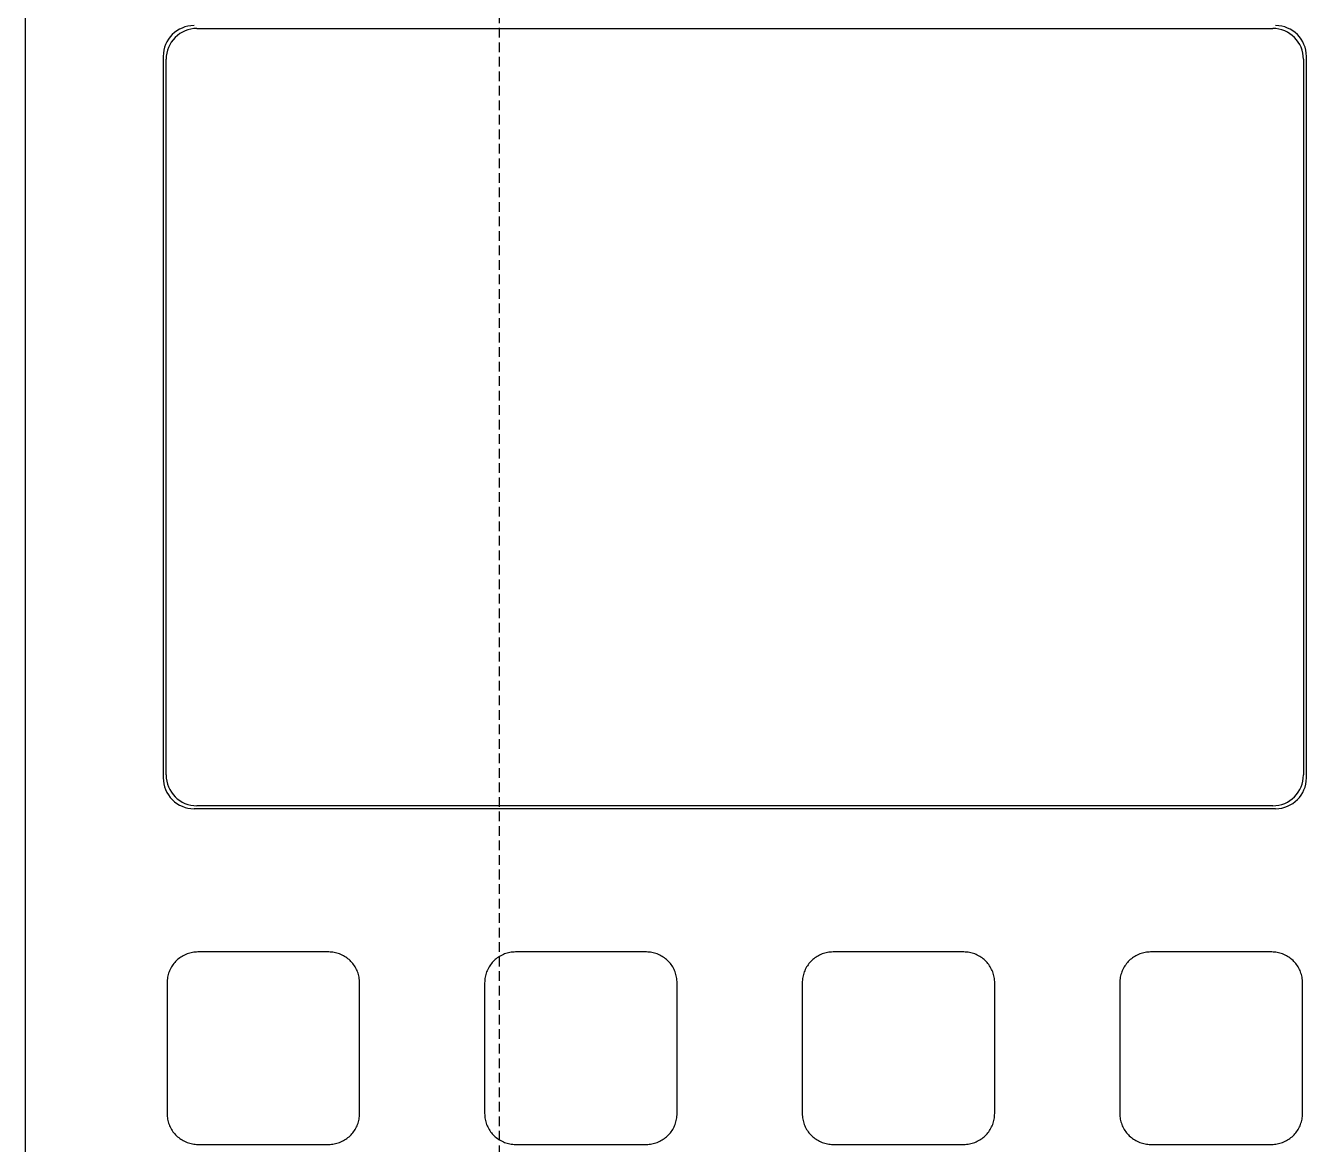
# Model space of a CAD drawing. Extents: x 0 to 171, y 0 to 414.
# Drawn here: x 61 to 127.2, y 305.2 to 363 of the extents above; entities that cross this region are included whole.
import ezdxf

# ---------------------------------------------------------------- set-up
doc = ezdxf.new("R2010")
doc.units = 0
doc.linetypes.add('DASHED', pattern=[0.75, 0.5, -0.25])
doc.layers.add('-15N-THT. THIẾT BỊ ĐÓNG MỞ', color=40, linetype='CONTINUOUS')

# ---------------------------------------------------------------- blocks, each defined once
blk = doc.blocks.new('06 - N - SC VSD ATV630U75~D11N4')
at = {"layer": '-15N-THT. THIẾT BỊ ĐÓNG MỞ', "color": 6, "linetype": 'DASHED'}
blk.add_line((0, 206.951), (0, -206.951), dxfattribs=at)
at = {"layer": '-15N-THT. THIẾT BỊ ĐÓNG MỞ'}
for p, q in [((-24.458, 53.763), (-24.458, 165.215)), ((-15.609, 155.919), (39.962, 155.919)), ((-15.609, 155.919), (-15.609, 155.919)), ((39.962, 155.919), (39.962, 155.919)), ((-17.349, 154.478), (-17.349, 154.478)), ((-17.349, 154.478), (-17.349, 117.194)), ((-17.2, 117.344), (-17.2, 154.329)), ((-17.2, 154.329), (-17.2, 154.329)), ((41.552, 154.329), (41.552, 117.344)), ((41.552, 154.329), (41.552, 154.329)), ((41.701, 154.478), (41.701, 154.478)), ((41.701, 117.194), (41.701, 154.478)), ((-17.349, 117.194), (-17.349, 117.194)), ((-17.2, 117.344), (-17.2, 117.344)), ((41.552, 117.344), (41.552, 117.344)), ((41.701, 117.194), (41.701, 117.194)), ((-15.758, 115.604), (-15.758, 115.604)), ((-15.758, 115.604), (40.111, 115.604)), ((39.962, 115.753), (-15.609, 115.753)), ((-15.609, 115.753), (-15.609, 115.753)), ((39.962, 115.753), (39.962, 115.753)), ((40.111, 115.604), (40.111, 115.604)), ((-16.552, 107.848), (-16.607, 107.803)), ((-16.495, 107.891), (-16.552, 107.848)), ((-16.437, 107.932), (-16.495, 107.891)), ((-16.376, 107.97), (-16.437, 107.932)), ((-16.314, 108.005), (-16.376, 107.97)), ((-16.25, 108.037), (-16.314, 108.005)), ((-16.185, 108.067), (-16.25, 108.037)), ((-16.119, 108.093), (-16.185, 108.067)), ((-16.051, 108.117), (-16.119, 108.093)), ((-15.983, 108.138), (-16.051, 108.117)), ((-15.914, 108.156), (-15.983, 108.138)), ((-15.844, 108.17), (-15.914, 108.156)), ((-15.773, 108.182), (-15.844, 108.17)), ((-15.702, 108.19), (-15.773, 108.182)), ((-15.631, 108.195), (-15.702, 108.19)), ((-15.56, 108.197), (-15.631, 108.195)), ((-15.56, 108.197), (-15.56, 108.197)), ((-8.799, 108.197), (-15.56, 108.197)), ((-8.799, 108.197), (-8.799, 108.197)), ((-8.727, 108.195), (-8.799, 108.197)), ((-8.656, 108.19), (-8.727, 108.195)), ((-8.585, 108.182), (-8.656, 108.19)), ((-8.515, 108.17), (-8.585, 108.182)), ((-8.445, 108.155), (-8.515, 108.17)), ((-8.376, 108.138), (-8.445, 108.155)), ((-8.307, 108.117), (-8.376, 108.138)), ((-8.24, 108.093), (-8.307, 108.117)), ((-8.173, 108.067), (-8.24, 108.093)), ((-8.108, 108.037), (-8.173, 108.067)), ((-8.045, 108.005), (-8.108, 108.037)), ((-7.983, 107.97), (-8.045, 108.005)), ((-7.922, 107.932), (-7.983, 107.97)), ((-7.864, 107.892), (-7.922, 107.932)), ((-7.807, 107.849), (-7.864, 107.892)), ((-7.752, 107.804), (-7.807, 107.849)), ((-0.148, 107.848), (-0.202, 107.803)), ((-0.091, 107.891), (-0.148, 107.848)), ((-0.032, 107.932), (-0.091, 107.891)), ((0.029, 107.97), (-0.032, 107.932)), ((0.091, 108.005), (0.029, 107.97)), ((0.154, 108.037), (0.091, 108.005)), ((0.22, 108.067), (0.154, 108.037)), ((0.286, 108.093), (0.22, 108.067)), ((0.353, 108.117), (0.286, 108.093)), ((0.422, 108.138), (0.353, 108.117)), ((0.491, 108.156), (0.422, 108.138)), ((0.561, 108.17), (0.491, 108.156)), ((0.631, 108.182), (0.561, 108.17)), ((0.702, 108.19), (0.631, 108.182)), ((0.774, 108.195), (0.702, 108.19)), ((0.845, 108.197), (0.774, 108.195)), ((0.845, 108.197), (0.845, 108.197)), ((7.606, 108.197), (0.845, 108.197)), ((7.606, 108.197), (7.606, 108.197)), ((7.677, 108.195), (7.606, 108.197)), ((7.748, 108.19), (7.677, 108.195)), ((7.819, 108.182), (7.748, 108.19)), ((7.89, 108.17), (7.819, 108.182)), ((7.96, 108.155), (7.89, 108.17)), ((8.029, 108.138), (7.96, 108.155)), ((8.097, 108.117), (8.029, 108.138)), ((8.165, 108.093), (8.097, 108.117)), ((8.231, 108.067), (8.165, 108.093)), ((8.296, 108.037), (8.231, 108.067)), ((8.36, 108.005), (8.296, 108.037)), ((8.422, 107.97), (8.36, 108.005)), ((8.482, 107.932), (8.422, 107.97)), ((8.541, 107.892), (8.482, 107.932)), ((8.598, 107.849), (8.541, 107.892)), ((8.652, 107.804), (8.598, 107.849)), ((16.257, 107.848), (16.202, 107.803)), ((16.314, 107.891), (16.257, 107.848)), ((16.373, 107.932), (16.314, 107.891)), ((16.433, 107.97), (16.373, 107.932)), ((16.495, 108.005), (16.433, 107.97)), ((16.559, 108.037), (16.495, 108.005)), ((16.624, 108.067), (16.559, 108.037)), ((16.69, 108.093), (16.624, 108.067)), ((16.758, 108.117), (16.69, 108.093)), ((16.826, 108.138), (16.758, 108.117)), ((16.896, 108.156), (16.826, 108.138)), ((16.966, 108.17), (16.896, 108.156)), ((17.036, 108.182), (16.966, 108.17)), ((17.107, 108.19), (17.036, 108.182)), ((17.178, 108.195), (17.107, 108.19)), ((17.25, 108.197), (17.178, 108.195)), ((17.25, 108.197), (17.25, 108.197)), ((24.01, 108.197), (17.25, 108.197)), ((24.01, 108.197), (24.01, 108.197)), ((24.082, 108.195), (24.01, 108.197)), ((24.153, 108.19), (24.082, 108.195)), ((24.224, 108.182), (24.153, 108.19)), ((24.294, 108.17), (24.224, 108.182)), ((24.364, 108.155), (24.294, 108.17)), ((24.434, 108.138), (24.364, 108.155)), ((24.502, 108.117), (24.434, 108.138)), ((24.569, 108.093), (24.502, 108.117)), ((24.636, 108.067), (24.569, 108.093)), ((24.701, 108.037), (24.636, 108.067)), ((24.764, 108.005), (24.701, 108.037)), ((24.827, 107.97), (24.764, 108.005)), ((24.887, 107.932), (24.827, 107.97)), ((24.946, 107.892), (24.887, 107.932)), ((25.002, 107.849), (24.946, 107.892)), ((25.057, 107.804), (25.002, 107.849)), ((32.662, 107.848), (32.607, 107.803)), ((32.718, 107.891), (32.662, 107.848)), ((32.777, 107.932), (32.718, 107.891)), ((32.838, 107.97), (32.777, 107.932)), ((32.9, 108.005), (32.838, 107.97)), ((32.964, 108.037), (32.9, 108.005)), ((33.029, 108.067), (32.964, 108.037)), ((33.095, 108.093), (33.029, 108.067)), ((33.163, 108.117), (33.095, 108.093)), ((33.231, 108.138), (33.163, 108.117)), ((33.3, 108.156), (33.231, 108.138)), ((33.37, 108.17), (33.3, 108.156)), ((33.441, 108.182), (33.37, 108.17)), ((33.512, 108.19), (33.441, 108.182)), ((33.583, 108.195), (33.512, 108.19)), ((33.654, 108.197), (33.583, 108.195)), ((33.654, 108.197), (33.654, 108.197)), ((39.912, 108.197), (33.654, 108.197)), ((39.912, 108.197), (39.912, 108.197)), ((39.983, 108.195), (39.912, 108.197)), ((40.055, 108.19), (39.983, 108.195)), ((40.125, 108.182), (40.055, 108.19)), ((40.196, 108.17), (40.125, 108.182)), ((40.266, 108.155), (40.196, 108.17)), ((40.335, 108.138), (40.266, 108.155)), ((40.403, 108.117), (40.335, 108.138)), ((40.471, 108.093), (40.403, 108.117)), ((40.537, 108.067), (40.471, 108.093)), ((40.602, 108.037), (40.537, 108.067)), ((40.666, 108.005), (40.602, 108.037)), ((40.728, 107.97), (40.666, 108.005)), ((40.788, 107.932), (40.728, 107.97)), ((40.847, 107.892), (40.788, 107.932)), ((40.904, 107.849), (40.847, 107.892)), ((40.958, 107.804), (40.904, 107.849)), ((-17.02, 107.231), (-17.047, 107.165)), ((-16.991, 107.296), (-17.02, 107.231)), ((-16.958, 107.36), (-16.991, 107.296)), ((-16.923, 107.422), (-16.958, 107.36)), ((-16.886, 107.483), (-16.923, 107.422)), ((-16.845, 107.541), (-16.886, 107.483)), ((-16.803, 107.598), (-16.845, 107.541)), ((-16.757, 107.652), (-16.803, 107.598)), ((-16.71, 107.705), (-16.757, 107.652)), ((-16.659, 107.755), (-16.71, 107.705)), ((-16.607, 107.803), (-16.659, 107.755)), ((-7.7, 107.756), (-7.752, 107.804)), ((-7.65, 107.706), (-7.7, 107.756)), ((-7.602, 107.653), (-7.65, 107.706)), ((-7.556, 107.599), (-7.602, 107.653)), ((-7.513, 107.542), (-7.556, 107.599)), ((-7.473, 107.483), (-7.513, 107.542)), ((-7.435, 107.423), (-7.473, 107.483)), ((-7.4, 107.36), (-7.435, 107.423)), ((-7.368, 107.297), (-7.4, 107.36)), ((-7.338, 107.232), (-7.368, 107.297)), ((-7.311, 107.165), (-7.338, 107.232)), ((-0.615, 107.231), (-0.642, 107.165)), ((-0.586, 107.296), (-0.615, 107.231)), ((-0.554, 107.36), (-0.586, 107.296)), ((-0.519, 107.422), (-0.554, 107.36)), ((-0.481, 107.483), (-0.519, 107.422)), ((-0.441, 107.541), (-0.481, 107.483)), ((-0.398, 107.598), (-0.441, 107.541)), ((-0.353, 107.652), (-0.398, 107.598)), ((-0.305, 107.705), (-0.353, 107.652)), ((-0.255, 107.755), (-0.305, 107.705)), ((-0.202, 107.803), (-0.255, 107.755)), ((8.705, 107.756), (8.652, 107.804)), ((8.755, 107.706), (8.705, 107.756)), ((8.803, 107.653), (8.755, 107.706)), ((8.848, 107.599), (8.803, 107.653)), ((8.891, 107.542), (8.848, 107.599)), ((8.932, 107.483), (8.891, 107.542)), ((8.969, 107.423), (8.932, 107.483)), ((9.005, 107.36), (8.969, 107.423)), ((9.037, 107.297), (9.005, 107.36)), ((9.066, 107.232), (9.037, 107.297)), ((9.093, 107.165), (9.066, 107.232)), ((15.789, 107.231), (15.763, 107.165)), ((15.819, 107.296), (15.789, 107.231)), ((15.851, 107.36), (15.819, 107.296)), ((15.886, 107.422), (15.851, 107.36)), ((15.924, 107.483), (15.886, 107.422)), ((15.964, 107.541), (15.924, 107.483)), ((16.007, 107.598), (15.964, 107.541)), ((16.052, 107.652), (16.007, 107.598)), ((16.1, 107.705), (16.052, 107.652)), ((16.15, 107.755), (16.1, 107.705)), ((16.202, 107.803), (16.15, 107.755)), ((25.109, 107.756), (25.057, 107.804)), ((25.159, 107.706), (25.109, 107.756)), ((25.207, 107.653), (25.159, 107.706)), ((25.253, 107.599), (25.207, 107.653)), ((25.296, 107.542), (25.253, 107.599)), ((25.336, 107.483), (25.296, 107.542)), ((25.374, 107.423), (25.336, 107.483)), ((25.409, 107.36), (25.374, 107.423)), ((25.442, 107.297), (25.409, 107.36)), ((25.471, 107.232), (25.442, 107.297)), ((25.498, 107.165), (25.471, 107.232)), ((32.194, 107.231), (32.167, 107.165)), ((32.223, 107.296), (32.194, 107.231)), ((32.256, 107.36), (32.223, 107.296)), ((32.291, 107.422), (32.256, 107.36)), ((32.328, 107.483), (32.291, 107.422)), ((32.368, 107.541), (32.328, 107.483)), ((32.411, 107.598), (32.368, 107.541)), ((32.456, 107.652), (32.411, 107.598)), ((32.504, 107.705), (32.456, 107.652)), ((32.554, 107.755), (32.504, 107.705)), ((32.607, 107.803), (32.554, 107.755)), ((41.011, 107.756), (40.958, 107.804)), ((41.061, 107.706), (41.011, 107.756)), ((41.109, 107.653), (41.061, 107.706)), ((41.154, 107.599), (41.109, 107.653)), ((41.197, 107.542), (41.154, 107.599)), ((41.238, 107.483), (41.197, 107.542)), ((41.276, 107.423), (41.238, 107.483)), ((41.311, 107.36), (41.276, 107.423)), ((41.343, 107.297), (41.311, 107.36)), ((41.373, 107.232), (41.343, 107.297)), ((41.399, 107.165), (41.373, 107.232)), ((-17.149, 106.677), (-17.15, 106.606)), ((-17.15, 106.606), (-17.15, 106.606)), ((-17.15, 106.606), (-17.15, 99.845)), ((-17.144, 106.749), (-17.149, 106.677)), ((-17.135, 106.82), (-17.144, 106.749)), ((-17.124, 106.89), (-17.135, 106.82)), ((-17.109, 106.96), (-17.124, 106.89)), ((-17.091, 107.029), (-17.109, 106.96)), ((-17.07, 107.098), (-17.091, 107.029)), ((-17.047, 107.165), (-17.07, 107.098)), ((-7.288, 107.098), (-7.311, 107.165)), ((-7.267, 107.029), (-7.288, 107.098)), ((-7.249, 106.96), (-7.267, 107.029)), ((-7.234, 106.89), (-7.249, 106.96)), ((-7.223, 106.82), (-7.234, 106.89)), ((-7.215, 106.749), (-7.223, 106.82)), ((-7.21, 106.677), (-7.215, 106.749)), ((-7.208, 106.606), (-7.21, 106.677)), ((-7.208, 106.606), (-7.208, 106.606)), ((-7.208, 99.845), (-7.208, 106.606)), ((-0.744, 106.677), (-0.746, 106.606)), ((-0.746, 106.606), (-0.746, 106.606)), ((-0.746, 106.606), (-0.746, 99.845)), ((-0.739, 106.749), (-0.744, 106.677)), ((-0.731, 106.82), (-0.739, 106.749)), ((-0.719, 106.89), (-0.731, 106.82)), ((-0.704, 106.96), (-0.719, 106.89)), ((-0.687, 107.029), (-0.704, 106.96)), ((-0.666, 107.098), (-0.687, 107.029)), ((-0.642, 107.165), (-0.666, 107.098)), ((9.117, 107.098), (9.093, 107.165)), ((9.138, 107.029), (9.117, 107.098)), ((9.155, 106.96), (9.138, 107.029)), ((9.17, 106.89), (9.155, 106.96)), ((9.182, 106.82), (9.17, 106.89)), ((9.19, 106.749), (9.182, 106.82)), ((9.195, 106.677), (9.19, 106.749)), ((9.197, 106.606), (9.195, 106.677)), ((9.197, 106.606), (9.197, 106.606)), ((9.197, 99.845), (9.197, 106.606)), ((15.661, 106.677), (15.659, 106.606)), ((15.659, 106.606), (15.659, 106.606)), ((15.659, 106.606), (15.659, 99.845)), ((15.666, 106.749), (15.661, 106.677)), ((15.674, 106.82), (15.666, 106.749)), ((15.686, 106.89), (15.674, 106.82)), ((15.7, 106.96), (15.686, 106.89)), ((15.718, 107.029), (15.7, 106.96)), ((15.739, 107.098), (15.718, 107.029)), ((15.763, 107.165), (15.739, 107.098)), ((25.522, 107.098), (25.498, 107.165)), ((25.542, 107.029), (25.522, 107.098)), ((25.56, 106.96), (25.542, 107.029)), ((25.575, 106.89), (25.56, 106.96)), ((25.586, 106.82), (25.575, 106.89)), ((25.595, 106.749), (25.586, 106.82)), ((25.6, 106.677), (25.595, 106.749)), ((25.601, 106.606), (25.6, 106.677)), ((25.601, 106.606), (25.601, 106.606)), ((25.601, 99.845), (25.601, 106.606)), ((32.065, 106.677), (32.063, 106.606)), ((32.063, 106.606), (32.063, 106.606)), ((32.063, 106.606), (32.063, 99.845)), ((32.07, 106.749), (32.065, 106.677)), ((32.079, 106.82), (32.07, 106.749)), ((32.09, 106.89), (32.079, 106.82)), ((32.105, 106.96), (32.09, 106.89)), ((32.123, 107.029), (32.105, 106.96)), ((32.143, 107.098), (32.123, 107.029)), ((32.167, 107.165), (32.143, 107.098)), ((41.423, 107.098), (41.399, 107.165)), ((41.444, 107.029), (41.423, 107.098)), ((41.462, 106.96), (41.444, 107.029)), ((41.476, 106.89), (41.462, 106.96)), ((41.488, 106.82), (41.476, 106.89)), ((41.496, 106.749), (41.488, 106.82)), ((41.501, 106.677), (41.496, 106.749)), ((41.503, 106.606), (41.501, 106.677)), ((41.503, 106.606), (41.503, 106.606)), ((41.503, 99.845), (41.503, 106.606)), ((-17.15, 99.845), (-17.15, 99.845)), ((-17.15, 99.845), (-17.149, 99.774)), ((-17.149, 99.774), (-17.144, 99.703)), ((-17.144, 99.703), (-17.135, 99.632)), ((-17.135, 99.632), (-17.124, 99.561)), ((-17.124, 99.561), (-17.109, 99.491)), ((-17.109, 99.491), (-17.091, 99.422)), ((-17.091, 99.422), (-17.071, 99.354)), ((-17.071, 99.354), (-17.047, 99.286)), ((-17.047, 99.286), (-17.02, 99.22)), ((-7.338, 99.22), (-7.312, 99.286)), ((-7.312, 99.286), (-7.288, 99.354)), ((-7.288, 99.354), (-7.267, 99.422)), ((-7.267, 99.422), (-7.249, 99.491)), ((-7.249, 99.491), (-7.235, 99.561)), ((-7.235, 99.561), (-7.223, 99.632)), ((-7.223, 99.632), (-7.215, 99.703)), ((-7.215, 99.703), (-7.21, 99.774)), ((-7.21, 99.774), (-7.208, 99.845)), ((-7.208, 99.845), (-7.208, 99.845)), ((-0.746, 99.845), (-0.746, 99.845)), ((-0.746, 99.845), (-0.744, 99.774)), ((-0.744, 99.774), (-0.739, 99.703)), ((-0.739, 99.703), (-0.731, 99.632)), ((-0.731, 99.632), (-0.719, 99.561)), ((-0.719, 99.561), (-0.705, 99.491)), ((-0.705, 99.491), (-0.687, 99.422)), ((-0.687, 99.422), (-0.666, 99.354)), ((-0.666, 99.354), (-0.642, 99.286)), ((-0.642, 99.286), (-0.616, 99.22)), ((9.066, 99.22), (9.093, 99.286)), ((9.093, 99.286), (9.117, 99.354)), ((9.117, 99.354), (9.137, 99.422)), ((9.137, 99.422), (9.155, 99.491)), ((9.155, 99.491), (9.17, 99.561)), ((9.17, 99.561), (9.181, 99.632)), ((9.181, 99.632), (9.19, 99.703)), ((9.19, 99.703), (9.195, 99.774)), ((9.195, 99.774), (9.197, 99.845)), ((9.197, 99.845), (9.197, 99.845)), ((15.659, 99.845), (15.659, 99.845)), ((15.659, 99.845), (15.661, 99.774)), ((15.661, 99.774), (15.666, 99.703)), ((15.666, 99.703), (15.674, 99.632)), ((15.674, 99.632), (15.685, 99.561)), ((15.685, 99.561), (15.7, 99.491)), ((15.7, 99.491), (15.718, 99.422)), ((15.718, 99.422), (15.739, 99.354)), ((15.739, 99.354), (15.762, 99.286)), ((15.762, 99.286), (15.789, 99.22)), ((25.471, 99.22), (25.498, 99.286)), ((25.498, 99.286), (25.521, 99.354)), ((25.521, 99.354), (25.542, 99.422)), ((25.542, 99.422), (25.56, 99.491)), ((25.56, 99.491), (25.575, 99.561)), ((25.575, 99.561), (25.586, 99.632)), ((25.586, 99.632), (25.594, 99.703)), ((25.594, 99.703), (25.599, 99.774)), ((25.599, 99.774), (25.601, 99.845)), ((25.601, 99.845), (25.601, 99.845)), ((32.063, 99.845), (32.063, 99.845)), ((32.063, 99.845), (32.065, 99.774)), ((32.065, 99.774), (32.07, 99.703)), ((32.07, 99.703), (32.078, 99.632)), ((32.078, 99.632), (32.09, 99.561)), ((32.09, 99.561), (32.105, 99.491)), ((32.105, 99.491), (32.122, 99.422)), ((32.122, 99.422), (32.143, 99.354)), ((32.143, 99.354), (32.167, 99.286)), ((32.167, 99.286), (32.194, 99.22)), ((41.372, 99.22), (41.399, 99.286)), ((41.399, 99.286), (41.423, 99.354)), ((41.423, 99.354), (41.444, 99.422)), ((41.444, 99.422), (41.461, 99.491)), ((41.461, 99.491), (41.476, 99.561)), ((41.476, 99.561), (41.488, 99.632)), ((41.488, 99.632), (41.496, 99.703)), ((41.496, 99.703), (41.501, 99.774)), ((41.501, 99.774), (41.503, 99.845)), ((41.503, 99.845), (41.503, 99.845)), ((-17.02, 99.22), (-16.991, 99.155)), ((-16.991, 99.155), (-16.958, 99.091)), ((-16.958, 99.091), (-16.923, 99.029)), ((-16.923, 99.029), (-16.885, 98.968)), ((-16.885, 98.968), (-16.845, 98.909)), ((-16.845, 98.909), (-16.802, 98.853)), ((-16.802, 98.853), (-16.756, 98.798)), ((-16.756, 98.798), (-16.709, 98.745)), ((-16.709, 98.745), (-16.658, 98.695)), ((-16.658, 98.695), (-16.606, 98.648)), ((-16.606, 98.648), (-16.551, 98.602)), ((-16.551, 98.602), (-16.495, 98.559)), ((-7.863, 98.56), (-7.806, 98.603)), ((-7.806, 98.603), (-7.751, 98.648)), ((-7.751, 98.648), (-7.699, 98.696)), ((-7.699, 98.696), (-7.649, 98.746)), ((-7.649, 98.746), (-7.601, 98.799)), ((-7.601, 98.799), (-7.556, 98.853)), ((-7.556, 98.853), (-7.513, 98.91)), ((-7.513, 98.91), (-7.473, 98.969)), ((-7.473, 98.969), (-7.435, 99.029)), ((-7.435, 99.029), (-7.4, 99.091)), ((-7.4, 99.091), (-7.368, 99.155)), ((-7.368, 99.155), (-7.338, 99.22)), ((-0.616, 99.22), (-0.586, 99.155)), ((-0.586, 99.155), (-0.554, 99.091)), ((-0.554, 99.091), (-0.519, 99.029)), ((-0.519, 99.029), (-0.481, 98.968)), ((-0.481, 98.968), (-0.44, 98.909)), ((-0.44, 98.909), (-0.397, 98.853)), ((-0.397, 98.853), (-0.352, 98.798)), ((-0.352, 98.798), (-0.304, 98.745)), ((-0.304, 98.745), (-0.254, 98.695)), ((-0.254, 98.695), (-0.201, 98.648)), ((-0.201, 98.648), (-0.147, 98.602)), ((-0.147, 98.602), (-0.09, 98.559)), ((8.542, 98.56), (8.599, 98.603)), ((8.599, 98.603), (8.653, 98.648)), ((8.653, 98.648), (8.706, 98.696)), ((8.706, 98.696), (8.756, 98.746)), ((8.756, 98.746), (8.804, 98.799)), ((8.804, 98.799), (8.849, 98.853)), ((8.849, 98.853), (8.892, 98.91)), ((8.892, 98.91), (8.932, 98.969)), ((8.932, 98.969), (8.97, 99.029)), ((8.97, 99.029), (9.005, 99.091)), ((9.005, 99.091), (9.037, 99.155)), ((9.037, 99.155), (9.066, 99.22)), ((15.789, 99.22), (15.819, 99.155)), ((15.819, 99.155), (15.851, 99.091)), ((15.851, 99.091), (15.886, 99.029)), ((15.886, 99.029), (15.924, 98.968)), ((15.924, 98.968), (15.964, 98.909)), ((15.964, 98.909), (16.007, 98.853)), ((16.007, 98.853), (16.053, 98.798)), ((16.053, 98.798), (16.101, 98.745)), ((16.101, 98.745), (16.151, 98.695)), ((16.151, 98.695), (16.203, 98.648)), ((16.203, 98.648), (16.258, 98.602)), ((16.258, 98.602), (16.314, 98.559)), ((24.946, 98.56), (25.003, 98.603)), ((25.003, 98.603), (25.058, 98.648)), ((25.058, 98.648), (25.11, 98.696)), ((25.11, 98.696), (25.16, 98.746)), ((25.16, 98.746), (25.208, 98.799)), ((25.208, 98.799), (25.253, 98.853)), ((25.253, 98.853), (25.296, 98.91)), ((25.296, 98.91), (25.336, 98.969)), ((25.336, 98.969), (25.374, 99.029)), ((25.374, 99.029), (25.409, 99.091)), ((25.409, 99.091), (25.441, 99.155)), ((25.441, 99.155), (25.471, 99.22)), ((32.194, 99.22), (32.223, 99.155)), ((32.223, 99.155), (32.255, 99.091)), ((32.255, 99.091), (32.291, 99.029)), ((32.291, 99.029), (32.328, 98.968)), ((32.328, 98.968), (32.369, 98.909)), ((32.369, 98.909), (32.412, 98.853)), ((32.412, 98.853), (32.457, 98.798)), ((32.457, 98.798), (32.505, 98.745)), ((32.505, 98.745), (32.555, 98.695)), ((32.555, 98.695), (32.608, 98.648)), ((32.608, 98.648), (32.662, 98.602)), ((32.662, 98.602), (32.719, 98.559)), ((40.848, 98.56), (40.905, 98.603)), ((40.905, 98.603), (40.959, 98.648)), ((40.959, 98.648), (41.012, 98.696)), ((41.012, 98.696), (41.062, 98.746)), ((41.062, 98.746), (41.11, 98.799)), ((41.11, 98.799), (41.155, 98.853)), ((41.155, 98.853), (41.198, 98.91)), ((41.198, 98.91), (41.238, 98.969)), ((41.238, 98.969), (41.276, 99.029)), ((41.276, 99.029), (41.311, 99.091)), ((41.311, 99.091), (41.343, 99.155)), ((41.343, 99.155), (41.372, 99.22)), ((-16.495, 98.559), (-16.436, 98.519)), ((-16.436, 98.519), (-16.376, 98.482)), ((-16.376, 98.482), (-16.314, 98.447)), ((-16.314, 98.447), (-16.25, 98.414)), ((-16.25, 98.414), (-16.185, 98.385)), ((-16.185, 98.385), (-16.119, 98.358)), ((-16.119, 98.358), (-16.051, 98.334)), ((-16.051, 98.334), (-15.983, 98.314)), ((-15.983, 98.314), (-15.914, 98.296)), ((-15.914, 98.296), (-15.844, 98.281)), ((-15.844, 98.281), (-15.773, 98.27)), ((-15.773, 98.27), (-15.702, 98.261)), ((-15.702, 98.261), (-15.631, 98.256)), ((-15.631, 98.256), (-15.56, 98.254)), ((-15.56, 98.254), (-15.56, 98.254)), ((-15.56, 98.254), (-8.799, 98.254)), ((-8.799, 98.254), (-8.727, 98.256)), ((-8.727, 98.256), (-8.656, 98.261)), ((-8.656, 98.261), (-8.585, 98.269)), ((-8.585, 98.269), (-8.515, 98.281)), ((-8.515, 98.281), (-8.445, 98.296)), ((-8.445, 98.296), (-8.375, 98.313)), ((-8.375, 98.313), (-8.307, 98.334)), ((-8.307, 98.334), (-8.24, 98.358)), ((-8.24, 98.358), (-8.173, 98.385)), ((-8.173, 98.385), (-8.108, 98.414)), ((-8.108, 98.414), (-8.045, 98.447)), ((-8.045, 98.447), (-7.982, 98.482)), ((-7.982, 98.482), (-7.922, 98.519)), ((-7.922, 98.519), (-7.863, 98.56)), ((-0.09, 98.559), (-0.032, 98.519)), ((-0.032, 98.519), (0.029, 98.482)), ((0.029, 98.482), (0.091, 98.447)), ((0.091, 98.447), (0.155, 98.414)), ((0.155, 98.414), (0.22, 98.385)), ((0.22, 98.385), (0.286, 98.358)), ((0.286, 98.358), (0.353, 98.334)), ((0.353, 98.334), (0.422, 98.314)), ((0.422, 98.314), (0.491, 98.296)), ((0.491, 98.296), (0.561, 98.281)), ((0.561, 98.281), (0.631, 98.27)), ((0.631, 98.27), (0.702, 98.261)), ((0.702, 98.261), (0.774, 98.256)), ((0.774, 98.256), (0.845, 98.254)), ((0.845, 98.254), (0.845, 98.254)), ((0.845, 98.254), (7.606, 98.254)), ((7.606, 98.254), (7.677, 98.256)), ((7.677, 98.256), (7.748, 98.261)), ((7.748, 98.261), (7.819, 98.269)), ((7.819, 98.269), (7.89, 98.281)), ((7.89, 98.281), (7.96, 98.296)), ((7.96, 98.296), (8.029, 98.313)), ((8.029, 98.313), (8.098, 98.334)), ((8.098, 98.334), (8.165, 98.358)), ((8.165, 98.358), (8.231, 98.385)), ((8.231, 98.385), (8.296, 98.414)), ((8.296, 98.414), (8.36, 98.447)), ((8.36, 98.447), (8.422, 98.482)), ((8.422, 98.482), (8.483, 98.519)), ((8.483, 98.519), (8.542, 98.56)), ((16.314, 98.559), (16.373, 98.519)), ((16.373, 98.519), (16.433, 98.482)), ((16.433, 98.482), (16.496, 98.447)), ((16.496, 98.447), (16.559, 98.414)), ((16.559, 98.414), (16.624, 98.385)), ((16.624, 98.385), (16.691, 98.358)), ((16.691, 98.358), (16.758, 98.334)), ((16.758, 98.334), (16.826, 98.314)), ((16.826, 98.314), (16.896, 98.296)), ((16.896, 98.296), (16.966, 98.281)), ((16.966, 98.281), (17.036, 98.27)), ((17.036, 98.27), (17.107, 98.261)), ((17.107, 98.261), (17.178, 98.256)), ((17.178, 98.256), (17.25, 98.254)), ((17.25, 98.254), (17.25, 98.254)), ((17.25, 98.254), (24.01, 98.254)), ((24.01, 98.254), (24.082, 98.256)), ((24.082, 98.256), (24.153, 98.261)), ((24.153, 98.261), (24.224, 98.269)), ((24.224, 98.269), (24.295, 98.281)), ((24.295, 98.281), (24.364, 98.296)), ((24.364, 98.296), (24.434, 98.313)), ((24.434, 98.313), (24.502, 98.334)), ((24.502, 98.334), (24.57, 98.358)), ((24.57, 98.358), (24.636, 98.385)), ((24.636, 98.385), (24.701, 98.414)), ((24.701, 98.414), (24.765, 98.447)), ((24.765, 98.447), (24.827, 98.482)), ((24.827, 98.482), (24.887, 98.519)), ((24.887, 98.519), (24.946, 98.56)), ((32.719, 98.559), (32.778, 98.519)), ((32.778, 98.519), (32.838, 98.482)), ((32.838, 98.482), (32.9, 98.447)), ((32.9, 98.447), (32.964, 98.414)), ((32.964, 98.414), (33.029, 98.385)), ((33.029, 98.385), (33.095, 98.358)), ((33.095, 98.358), (33.163, 98.334)), ((33.163, 98.334), (33.231, 98.314)), ((33.231, 98.314), (33.3, 98.296)), ((33.3, 98.296), (33.37, 98.281)), ((33.37, 98.281), (33.441, 98.27)), ((33.441, 98.27), (33.512, 98.261)), ((33.512, 98.261), (33.583, 98.256)), ((33.583, 98.256), (33.654, 98.254)), ((33.654, 98.254), (33.654, 98.254)), ((33.654, 98.254), (39.912, 98.254)), ((39.912, 98.254), (39.983, 98.256)), ((39.983, 98.256), (40.055, 98.261)), ((40.055, 98.261), (40.125, 98.269)), ((40.125, 98.269), (40.196, 98.281)), ((40.196, 98.281), (40.266, 98.296)), ((40.266, 98.296), (40.335, 98.313)), ((40.335, 98.313), (40.404, 98.334)), ((40.404, 98.334), (40.471, 98.358)), ((40.471, 98.358), (40.537, 98.385)), ((40.537, 98.385), (40.602, 98.414)), ((40.602, 98.414), (40.666, 98.447)), ((40.666, 98.447), (40.728, 98.482)), ((40.728, 98.482), (40.789, 98.519)), ((40.789, 98.519), (40.848, 98.56))]:
    blk.add_line(p, q, dxfattribs=at)
for centre, start, end in [((-15.758, 154.478), 89.99998, 179.99998), ((-15.609, 154.329), 89.99987, 180.00009), ((39.961, 154.328), 0.00269, 89.99729), ((40.111, 154.478), 0, 89.99998), ((-15.758, 117.194), 180.00002, 270.00002), ((-15.609, 117.344), 180.00273, 269.99727), ((39.961, 117.344), 270.00271, 359.99731), ((40.111, 117.194), 270.00002, 0)]:
    blk.add_arc(centre, 1.591, start, end, dxfattribs=at)

msp = doc.modelspace()

# ---------------------------------------------------------------- block references
msp.add_blockref('06 - N - SC VSD ATV630U75~D11N4', (85.5, 206.951))

doc.saveas('drawing.dxf')
